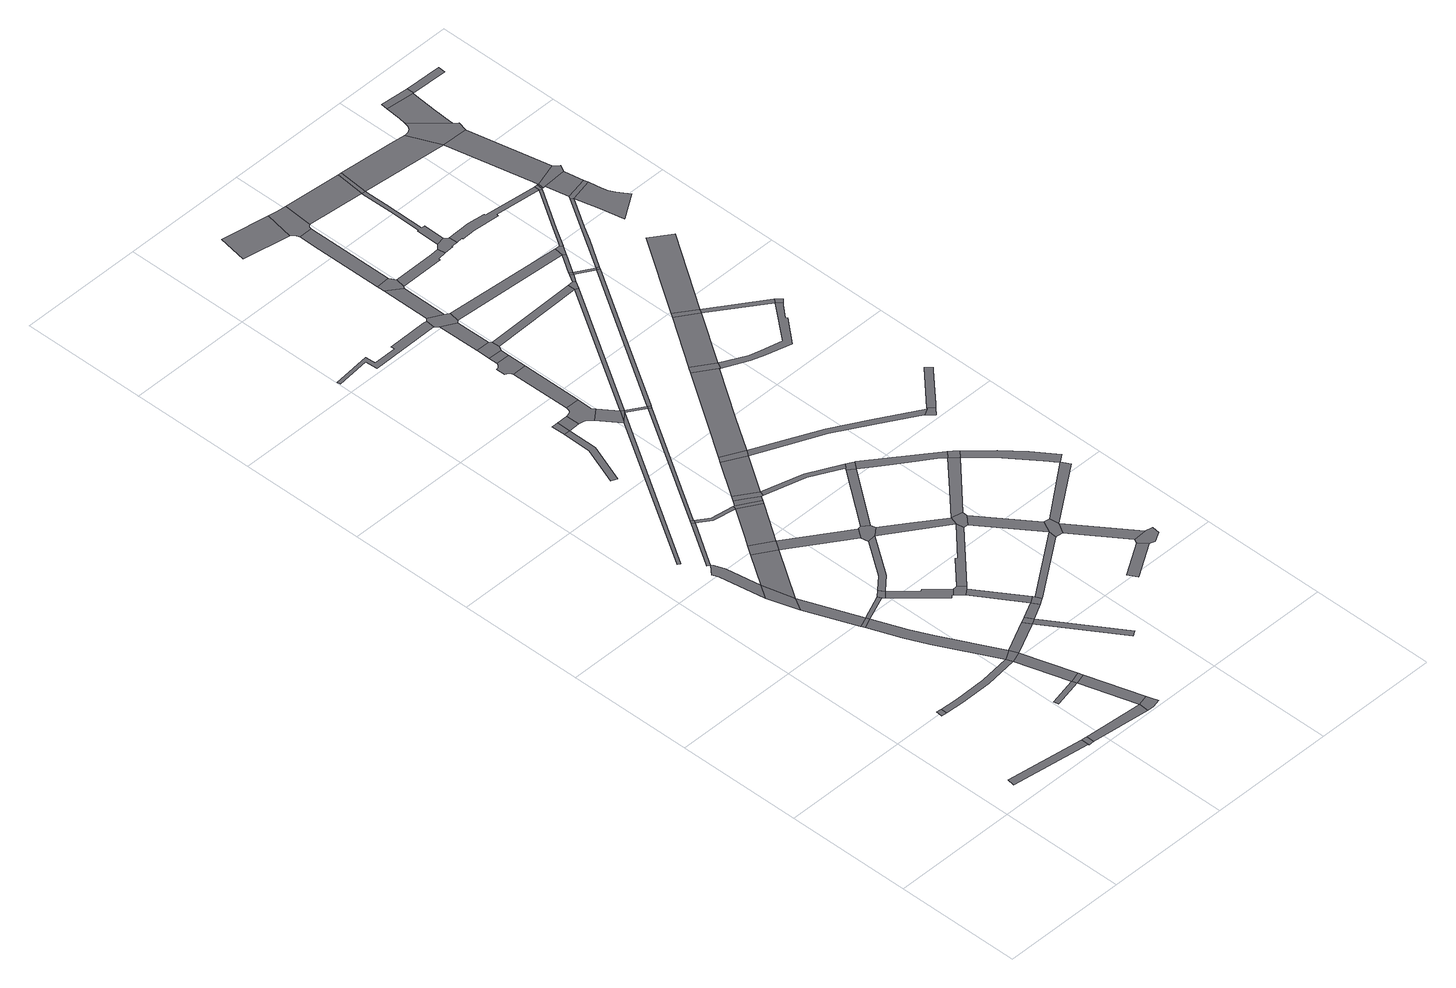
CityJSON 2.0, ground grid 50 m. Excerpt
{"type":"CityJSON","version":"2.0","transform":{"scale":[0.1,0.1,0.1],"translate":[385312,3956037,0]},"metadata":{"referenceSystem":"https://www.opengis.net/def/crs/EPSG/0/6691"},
"CityObjects":{
"road1":{"type":"Road","attributes":{"class":"1040","function":"9020","usage":"9","RoadStructureAttribute.sectionType":"1"},"geometry":[{"type":"MultiSurface","lod":"1","boundaries":[[[0,1,2,3]]]}]},
"road2":{"type":"Road","attributes":{"class":"1040","function":"9020","usage":"9","RoadStructureAttribute.sectionType":"4"},"geometry":[{"type":"MultiSurface","lod":"1","boundaries":[[[4,5,6,7]]]}]},
"road3":{"type":"Road","attributes":{"class":"1040","function":"9020","usage":"9","RoadStructureAttribute.sectionType":"4"},"geometry":[{"type":"MultiSurface","lod":"1","boundaries":[[[3,2,8,9,10,11]]]}]},
"road4":{"type":"Road","attributes":{"class":"1040","function":"9020","usage":"9","RoadStructureAttribute.sectionType":"1"},"geometry":[{"type":"MultiSurface","lod":"1","boundaries":[[[12,13,14,7,6,15,16,17]]]}]},
"road5":{"type":"Road","attributes":{"class":"1040","function":"9020","usage":"9","RoadStructureAttribute.sectionType":"1"},"geometry":[{"type":"MultiSurface","lod":"1","boundaries":[[[10,9,18,19]]]}]},
"road6":{"type":"Road","attributes":{"class":"1040","function":"9020","usage":"9","RoadStructureAttribute.sectionType":"4"},"geometry":[{"type":"MultiSurface","lod":"1","boundaries":[[[20,21,22,23]]]}]},
"road7":{"type":"Road","attributes":{"class":"1040","function":"9020","usage":"9","RoadStructureAttribute.sectionType":"1"},"geometry":[{"type":"MultiSurface","lod":"1","boundaries":[[[24,25,26,21,20,27,28]]]}]},
"road8":{"type":"Road","attributes":{"class":"1040","function":"9020","usage":"9","RoadStructureAttribute.sectionType":"1"},"geometry":[{"type":"MultiSurface","lod":"1","boundaries":[[[23,22,29,30]]]}]},
"road9":{"type":"Road","attributes":{"class":"1040","function":"9020","usage":"9","RoadStructureAttribute.sectionType":"1"},"geometry":[{"type":"MultiSurface","lod":"1","boundaries":[[[31,32,33,34]]]}]},
"road10":{"type":"Road","attributes":{"class":"1040","function":"9020","usage":"9","RoadStructureAttribute.sectionType":"4"},"geometry":[{"type":"MultiSurface","lod":"1","boundaries":[[[30,29,35,36]]]}]},
"road11":{"type":"Road","attributes":{"class":"1040","function":"9020","usage":"9","RoadStructureAttribute.sectionType":"1"},"geometry":[{"type":"MultiSurface","lod":"1","boundaries":[[[36,35,37,38,12,39,40,41]]]}]},
"road12":{"type":"Road","attributes":{"class":"1040","function":"9020","usage":"9","RoadStructureAttribute.sectionType":"4"},"geometry":[{"type":"MultiSurface","lod":"1","boundaries":[[[39,12,17,42]]]}]},
"road13":{"type":"Road","attributes":{"class":"1040","function":"9020","usage":"9","RoadStructureAttribute.sectionType":"1"},"geometry":[{"type":"MultiSurface","lod":"1","boundaries":[[[42,17,31,43]]]}]},
"road14":{"type":"Road","attributes":{"class":"1040","function":"9020","usage":"9","RoadStructureAttribute.sectionType":"4"},"geometry":[{"type":"MultiSurface","lod":"1","boundaries":[[[43,31,34,44]]]}]},
"road15":{"type":"Road","attributes":{"class":"1040","function":"9020","usage":"9","RoadStructureAttribute.sectionType":"4"},"geometry":[{"type":"MultiSurface","lod":"1","boundaries":[[[45,19,18,46,47,48]]]}]},
"road16":{"type":"Road","attributes":{"class":"1040","function":"9020","usage":"9","RoadStructureAttribute.sectionType":"1"},"geometry":[{"type":"MultiSurface","lod":"1","boundaries":[[[44,34,19,45]]]}]},
"road17":{"type":"Road","attributes":{"class":"1040","function":"9020","usage":"9","RoadStructureAttribute.sectionType":"1"},"geometry":[{"type":"MultiSurface","lod":"1","boundaries":[[[49,30,36,50]]]}]},
"road18":{"type":"Road","attributes":{"class":"1040","function":"9020","usage":"9","RoadStructureAttribute.sectionType":"1"},"geometry":[{"type":"MultiSurface","lod":"1","boundaries":[[[51,20,23,52]]]}]},
"road19":{"type":"Road","attributes":{"class":"1040","function":"9020","usage":"9","RoadStructureAttribute.sectionType":"1"},"geometry":[{"type":"MultiSurface","lod":"1","boundaries":[[[53,54,55,24,56,57]]]}]},
"road20":{"type":"Road","attributes":{"class":"1040","function":"9020","usage":"9","RoadStructureAttribute.sectionType":"4"},"geometry":[{"type":"MultiSurface","lod":"1","boundaries":[[[58,59,49,50,60,61]]]}]},
"road21":{"type":"Road","attributes":{"class":"1040","function":"9020","usage":"9","RoadStructureAttribute.sectionType":"1"},"geometry":[{"type":"MultiSurface","lod":"1","boundaries":[[[62,39,42,63,64]]]}]},
"road22":{"type":"Road","attributes":{"class":"1040","function":"9020","usage":"9","RoadStructureAttribute.sectionType":"4"},"geometry":[{"type":"MultiSurface","lod":"1","boundaries":[[[65,51,52,66]]]}]},
"road23":{"type":"Road","attributes":{"class":"1040","function":"9020","usage":"9","RoadStructureAttribute.sectionType":"4"},"geometry":[{"type":"MultiSurface","lod":"1","boundaries":[[[67,53,57,68,69]]]}]},
"road24":{"type":"Road","attributes":{"class":"1040","function":"9020","usage":"9","RoadStructureAttribute.sectionType":"1"},"geometry":[{"type":"MultiSurface","lod":"1","boundaries":[[[61,60,70,71,72,73,74,75]]]}]},
"road25":{"type":"Road","attributes":{"class":"1040","function":"9020","usage":"9","RoadStructureAttribute.sectionType":"1"},"geometry":[{"type":"MultiSurface","lod":"1","boundaries":[[[76,68,57,77,78,79]]]}]},
"road26":{"type":"Road","attributes":{"class":"1040","function":"9020","usage":"9","RoadStructureAttribute.sectionType":"4"},"geometry":[{"type":"MultiSurface","lod":"1","boundaries":[[[80,62,64,81]]]}]},
"road27":{"type":"Road","attributes":{"class":"1040","function":"9020","usage":"9","RoadStructureAttribute.sectionType":"1"},"geometry":[{"type":"MultiSurface","lod":"1","boundaries":[[[78,82,65,66,83,84]]]}]},
"road28":{"type":"Road","attributes":{"class":"1040","function":"9020","usage":"9","RoadStructureAttribute.sectionType":"1"},"geometry":[{"type":"MultiSurface","lod":"1","boundaries":[[[85,86,87,88]]]}]},
"road29":{"type":"Road","attributes":{"class":"1040","function":"9020","usage":"9","RoadStructureAttribute.sectionType":"1"},"geometry":[{"type":"MultiSurface","lod":"1","boundaries":[[[89,90,91,58,61,92]]]}]},
"road30":{"type":"Road","attributes":{"class":"1040","function":"9020","usage":"9","RoadStructureAttribute.sectionType":"4"},"geometry":[{"type":"MultiSurface","lod":"1","boundaries":[[[93,73,72,94,95,96,97]]]}]},
"road31":{"type":"Road","attributes":{"class":"1040","function":"9020","usage":"9","RoadStructureAttribute.sectionType":"1"},"geometry":[{"type":"MultiSurface","lod":"1","boundaries":[[[66,52,98,99]]]}]},
"road32":{"type":"Road","attributes":{"class":"1040","function":"9020","usage":"9","RoadStructureAttribute.sectionType":"1"},"geometry":[{"type":"MultiSurface","lod":"1","boundaries":[[[100,80,81,101]]]}]},
"road33":{"type":"Road","attributes":{"class":"1040","function":"9020","usage":"9","RoadStructureAttribute.sectionType":"1"},"geometry":[{"type":"MultiSurface","lod":"1","boundaries":[[[81,64,102,103]]]}]},
"road34":{"type":"Road","attributes":{"class":"1040","function":"9020","usage":"9","RoadStructureAttribute.sectionType":"1"},"geometry":[{"type":"MultiSurface","lod":"1","boundaries":[[[104,105,106,107,108,109]]]}]},
"road35":{"type":"Road","attributes":{"class":"1040","function":"9020","usage":"9","RoadStructureAttribute.sectionType":"1"},"geometry":[{"type":"MultiSurface","lod":"1","boundaries":[[[96,95,100,110]]]}]},
"road36":{"type":"Road","attributes":{"class":"1040","function":"9020","usage":"9","RoadStructureAttribute.sectionType":"4"},"geometry":[{"type":"MultiSurface","lod":"1","boundaries":[[[111,112,79,78,84,113]]]}]},
"road37":{"type":"Road","attributes":{"class":"1040","function":"9020","usage":"9","RoadStructureAttribute.sectionType":"4"},"geometry":[{"type":"MultiSurface","lod":"1","boundaries":[[[110,100,101,114,115,116]]]}]},
"road38":{"type":"Road","attributes":{"class":"1040","function":"9020","usage":"9","RoadStructureAttribute.sectionType":"1"},"geometry":[{"type":"MultiSurface","lod":"1","boundaries":[[[117,118,112,111,113,119]]]}]},
"road39":{"type":"Road","attributes":{"class":"1040","function":"9020","usage":"9","RoadStructureAttribute.sectionType":"4"},"geometry":[{"type":"MultiSurface","lod":"1","boundaries":[[[120,118,117,119,121,122]]]}]},
"road40":{"type":"Road","attributes":{"class":"1040","function":"9020","usage":"9","RoadStructureAttribute.sectionType":"4"},"geometry":[{"type":"MultiSurface","lod":"1","boundaries":[[[123,124,109,108]]]}]},
"road41":{"type":"Road","attributes":{"class":"1040","function":"9020","usage":"9","RoadStructureAttribute.sectionType":"4"},"geometry":[{"type":"MultiSurface","lod":"1","boundaries":[[[125,99,98,90,89,126,127]]]}]},
"road42":{"type":"Road","attributes":{"class":"1040","function":"9020","usage":"9","RoadStructureAttribute.sectionType":"1"},"geometry":[{"type":"MultiSurface","lod":"1","boundaries":[[[128,67,69,129]]]}]},
"road43":{"type":"Road","attributes":{"class":"1040","function":"9020","usage":"9","RoadStructureAttribute.sectionType":"1"},"geometry":[{"type":"MultiSurface","lod":"1","boundaries":[[[130,131,123,108]]]}]},
"road44":{"type":"Road","attributes":{"class":"1040","function":"9020","usage":"9","RoadStructureAttribute.sectionType":"1"},"geometry":[{"type":"MultiSurface","lod":"1","boundaries":[[[132,133,134,93,97,135]]]}]},
"road45":{"type":"Road","attributes":{"class":"1040","function":"9020","usage":"9","RoadStructureAttribute.sectionType":"1"},"geometry":[{"type":"MultiSurface","lod":"1","boundaries":[[[136,120,122,137]]]}]},
"road46":{"type":"Road","attributes":{"class":"1040","function":"9020","usage":"9","RoadStructureAttribute.sectionType":"1"},"geometry":[{"type":"MultiSurface","lod":"1","boundaries":[[[138,139,140,141,142,143,144,145,146,147,148]]]}]},
"road47":{"type":"Road","attributes":{"class":"1040","function":"9020","usage":"9","RoadStructureAttribute.sectionType":"1"},"geometry":[{"type":"MultiSurface","lod":"1","boundaries":[[[126,89,132,149,150]]]}]},
"road48":{"type":"Road","attributes":{"class":"1040","function":"9020","usage":"9","RoadStructureAttribute.sectionType":"4"},"geometry":[{"type":"MultiSurface","lod":"1","boundaries":[[[151,152,153,154,131,130,155,156,157,158,159,160,161]]]}]},
"road49":{"type":"Road","attributes":{"class":"1040","function":"9020","usage":"9","RoadStructureAttribute.sectionType":"1"},"geometry":[{"type":"MultiSurface","lod":"1","boundaries":[[[159,158,86,162]]]}]},
"road50":{"type":"Road","attributes":{"class":"1040","function":"9020","usage":"9","RoadStructureAttribute.sectionType":"1"},"geometry":[{"type":"MultiSurface","lod":"1","boundaries":[[[163,116,115,164]]]}]},
"road51":{"type":"Road","attributes":{"class":"1040","function":"9020","usage":"9","RoadStructureAttribute.sectionType":"4"},"geometry":[{"type":"MultiSurface","lod":"1","boundaries":[[[165,136,137,166]]]}]},
"road52":{"type":"Road","attributes":{"class":"1040","function":"9020","usage":"9","RoadStructureAttribute.sectionType":"1"},"geometry":[{"type":"MultiSurface","lod":"1","boundaries":[[[167,122,121,168,169,170,171,172]]]}]},
"road53":{"type":"Road","attributes":{"class":"1040","function":"9020","usage":"9","RoadStructureAttribute.sectionType":"1"},"geometry":[{"type":"MultiSurface","lod":"1","boundaries":[[[173,174,125,127,175]]]}]},
"road54":{"type":"Road","attributes":{"class":"1040","function":"9020","usage":"9","RoadStructureAttribute.sectionType":"4"},"geometry":[{"type":"MultiSurface","lod":"1","boundaries":[[[162,86,85,176]]]}]},
"road55":{"type":"Road","attributes":{"class":"1040","function":"9020","usage":"9","RoadStructureAttribute.sectionType":"1"},"geometry":[{"type":"MultiSurface","lod":"1","boundaries":[[[177,178,151,161]]]}]},
"road56":{"type":"Road","attributes":{"class":"1040","function":"9020","usage":"9","RoadStructureAttribute.sectionType":"4"},"geometry":[{"type":"MultiSurface","lod":"1","boundaries":[[[179,180,181,182,183,184,185,186,187,178,177]]]}]},
"road57":{"type":"Road","attributes":{"class":"1040","function":"9020","usage":"9","RoadStructureAttribute.sectionType":"1"},"geometry":[{"type":"MultiSurface","lod":"1","boundaries":[[[176,85,128,188]]]}]},
"road58":{"type":"Road","attributes":{"class":"1040","function":"9020","usage":"9","RoadStructureAttribute.sectionType":"4"},"geometry":[{"type":"MultiSurface","lod":"1","boundaries":[[[149,132,135,189,190,191]]]}]},
"road59":{"type":"Road","attributes":{"class":"1040","function":"9020","usage":"9","RoadStructureAttribute.sectionType":"1"},"geometry":[{"type":"MultiSurface","lod":"1","boundaries":[[[192,180,179,193]]]}]},
"road60":{"type":"Road","attributes":{"class":"1040","function":"9020","usage":"9","RoadStructureAttribute.sectionType":"4"},"geometry":[{"type":"MultiSurface","lod":"1","boundaries":[[[188,128,129,194]]]}]},
"road61":{"type":"Road","attributes":{"class":"1040","function":"9020","usage":"9","RoadStructureAttribute.sectionType":"4"},"geometry":[{"type":"MultiSurface","lod":"1","boundaries":[[[195,192,193,196,197,198]]]}]},
"road62":{"type":"Road","attributes":{"class":"1040","function":"9020","usage":"9","RoadStructureAttribute.sectionType":"1"},"geometry":[{"type":"MultiSurface","lod":"1","boundaries":[[[190,189,163,199]]]}]},
"road63":{"type":"Road","attributes":{"class":"1040","function":"9020","usage":"9","RoadStructureAttribute.sectionType":"1"},"geometry":[{"type":"MultiSurface","lod":"1","boundaries":[[[200,195,198,201]]]}]},
"road64":{"type":"Road","attributes":{"class":"1040","function":"9020","usage":"9","RoadStructureAttribute.sectionType":"4"},"geometry":[{"type":"MultiSurface","lod":"1","boundaries":[[[172,171,173,175,202,203]]]}]},
"road65":{"type":"Road","attributes":{"class":"1040","function":"9020","usage":"9","RoadStructureAttribute.sectionType":"1"},"geometry":[{"type":"MultiSurface","lod":"1","boundaries":[[[204,205,206,207]]]}]},
"road66":{"type":"Road","attributes":{"class":"1040","function":"9020","usage":"9","RoadStructureAttribute.sectionType":"4"},"geometry":[{"type":"MultiSurface","lod":"1","boundaries":[[[208,144,143,200,201,209,210,211]]]}]},
"road67":{"type":"Road","attributes":{"class":"1040","function":"9020","usage":"9","RoadStructureAttribute.sectionType":"4"},"geometry":[{"type":"MultiSurface","lod":"1","boundaries":[[[199,163,164,212,213,214]]]}]},
"road68":{"type":"Road","attributes":{"class":"1040","function":"9020","usage":"9","RoadStructureAttribute.sectionType":"1"},"geometry":[{"type":"MultiSurface","lod":"1","boundaries":[[[215,216,217,165,166,218]]]}]},
"road69":{"type":"Road","attributes":{"class":"1040","function":"9020","usage":"9","RoadStructureAttribute.sectionType":"1"},"geometry":[{"type":"MultiSurface","lod":"1","boundaries":[[[219,208,211,220]]]}]},
"road70":{"type":"Road","attributes":{"class":"1040","function":"9020","usage":"9","RoadStructureAttribute.sectionType":"1"},"geometry":[{"type":"MultiSurface","lod":"1","boundaries":[[[221,222,149,191,223]]]}]},
"road71":{"type":"Road","attributes":{"class":"1040","function":"9020","usage":"9","RoadStructureAttribute.sectionType":"1"},"geometry":[{"type":"MultiSurface","lod":"1","boundaries":[[[213,212,224,225,226]]]}]},
"road72":{"type":"Road","attributes":{"class":"1040","function":"9020","usage":"9","RoadStructureAttribute.sectionType":"4"},"geometry":[{"type":"MultiSurface","lod":"1","boundaries":[[[227,228,219,220,229,230]]]}]},
"road73":{"type":"Road","attributes":{"class":"1040","function":"9020","usage":"9","RoadStructureAttribute.sectionType":"1"},"geometry":[{"type":"MultiSurface","lod":"1","boundaries":[[[202,175,231,232,233,234,221,235,236]]]}]},
"road74":{"type":"Road","attributes":{"class":"1040","function":"9020","usage":"9","RoadStructureAttribute.sectionType":"1"},"geometry":[{"type":"MultiSurface","lod":"1","boundaries":[[[237,238,239,240,241]]]}]},
"road75":{"type":"Road","attributes":{"class":"1040","function":"9020","usage":"9","RoadStructureAttribute.sectionType":"1"},"geometry":[{"type":"MultiSurface","lod":"1","boundaries":[[[166,137,242,243,244,245,246,247,248,249,250]]]}]},
"road76":{"type":"Road","attributes":{"class":"1040","function":"9020","usage":"9","RoadStructureAttribute.sectionType":"1"},"geometry":[{"type":"MultiSurface","lod":"1","boundaries":[[[251,162,176,252]]]}]},
"road77":{"type":"Road","attributes":{"class":"1040","function":"9020","usage":"9","RoadStructureAttribute.sectionType":"4"},"geometry":[{"type":"MultiSurface","lod":"1","boundaries":[[[225,224,204,207,253,254,255]]]}]},
"road78":{"type":"Road","attributes":{"class":"1040","function":"9020","usage":"9","RoadStructureAttribute.sectionType":"1"},"geometry":[{"type":"MultiSurface","lod":"1","boundaries":[[[256,257,258,228,227,259]]]}]},
"road79":{"type":"Road","attributes":{"class":"1040","function":"9020","usage":"9","RoadStructureAttribute.sectionType":"1"},"geometry":[{"type":"MultiSurface","lod":"1","boundaries":[[[260,197,196,251]]]}]},
"road80":{"type":"Road","attributes":{"class":"1040","function":"9020","usage":"9","RoadStructureAttribute.sectionType":"1"},"geometry":[{"type":"MultiSurface","lod":"1","boundaries":[[[261,214,213,262]]]}]},
"road81":{"type":"Road","attributes":{"class":"1040","function":"9020","usage":"9","RoadStructureAttribute.sectionType":"4"},"geometry":[{"type":"MultiSurface","lod":"1","boundaries":[[[235,221,223,263,264]]]}]},
"road82":{"type":"Road","attributes":{"class":"1040","function":"9020","usage":"9","RoadStructureAttribute.sectionType":"4"},"geometry":[{"type":"MultiSurface","lod":"1","boundaries":[[[265,216,215,266,267]]]}]},
"road83":{"type":"Road","attributes":{"class":"1040","function":"9020","usage":"9","RoadStructureAttribute.sectionType":"1"},"geometry":[{"type":"MultiSurface","lod":"1","boundaries":[[[268,188,194,269,270]]]}]},
"road84":{"type":"Road","attributes":{"class":"1040","function":"9020","usage":"9","RoadStructureAttribute.sectionType":"1"},"geometry":[{"type":"MultiSurface","lod":"1","boundaries":[[[271,272,230,229,273,274,275]]]}]},
"road85":{"type":"Road","attributes":{"class":"1040","function":"9020","usage":"9","RoadStructureAttribute.sectionType":"4"},"geometry":[{"type":"MultiSurface","lod":"1","boundaries":[[[276,277,278,279,280,281,282,241,240,283,284,285,257,256]]]}]},
"road86":{"type":"Road","attributes":{"class":"1040","function":"9020","usage":"9","RoadStructureAttribute.sectionType":"1"},"geometry":[{"type":"MultiSurface","lod":"1","boundaries":[[[210,209,286,287]]]}]},
"road87":{"type":"Road","attributes":{"class":"1040","function":"9020","usage":"9","RoadStructureAttribute.sectionType":"1"},"geometry":[{"type":"MultiSurface","lod":"1","boundaries":[[[263,223,288,289,290,291,292,293,294,295,261,296,297,298]]]}]},
"road88":{"type":"Road","attributes":{"class":"1040","function":"9020","usage":"9","RoadStructureAttribute.sectionType":"1"},"geometry":[{"type":"MultiSurface","lod":"1","boundaries":[[[299,300,265,267,301]]]}]},
"road89":{"type":"Road","attributes":{"class":"1040","function":"9020","usage":"9","RoadStructureAttribute.sectionType":"4"},"geometry":[{"type":"MultiSurface","lod":"1","boundaries":[[[302,247,246,303,304]]]}]},
"road90":{"type":"Road","attributes":{"class":"1040","function":"9020","usage":"9","RoadStructureAttribute.sectionType":"4"},"geometry":[{"type":"MultiSurface","lod":"1","boundaries":[[[305,306,271,275,307,308,309,310]]]}]},
"road91":{"type":"Road","attributes":{"class":"1040","function":"9020","usage":"9","RoadStructureAttribute.sectionType":"1"},"geometry":[{"type":"MultiSurface","lod":"1","boundaries":[[[281,280,311,312]]]}]},
"road92":{"type":"Road","attributes":{"class":"1040","function":"9020","usage":"9","RoadStructureAttribute.sectionType":"4"},"geometry":[{"type":"MultiSurface","lod":"1","boundaries":[[[313,260,251,252,314]]]}]},
"road93":{"type":"Road","attributes":{"class":"1040","function":"9020","usage":"9","RoadStructureAttribute.sectionType":"1"},"geometry":[{"type":"MultiSurface","lod":"1","boundaries":[[[315,313,314,316]]]}]},
"road94":{"type":"Road","attributes":{"class":"1040","function":"9020","usage":"9","RoadStructureAttribute.sectionType":"1"},"geometry":[{"type":"MultiSurface","lod":"1","boundaries":[[[266,317,318,319,320,321,322,323,324,325,326,327,267]]]}]},
"road95":{"type":"Road","attributes":{"class":"1040","function":"9020","usage":"9","RoadStructureAttribute.sectionType":"1"},"geometry":[{"type":"MultiSurface","lod":"1","boundaries":[[[328,329,330,331,332,333,306,305,334,335,336,337]]]}]},
"road96":{"type":"Road","attributes":{"class":"1040","function":"9020","usage":"9","RoadStructureAttribute.sectionType":"4"},"geometry":[{"type":"MultiSurface","lod":"1","boundaries":[[[338,299,301,339]]]}]},
"road97":{"type":"Road","attributes":{"class":"1040","function":"9020","usage":"9","RoadStructureAttribute.sectionType":"4"},"geometry":[{"type":"MultiSurface","lod":"1","boundaries":[[[340,315,316,341]]]}]},
"road98":{"type":"Road","attributes":{"class":"1040","function":"9020","usage":"9","RoadStructureAttribute.sectionType":"1"},"geometry":[{"type":"MultiSurface","lod":"1","boundaries":[[[341,316,268,342]]]}]},
"road99":{"type":"Road","attributes":{"class":"1040","function":"9020","usage":"9","RoadStructureAttribute.sectionType":"1"},"geometry":[{"type":"MultiSurface","lod":"1","boundaries":[[[286,340,341,343]]]}]},
"road100":{"type":"Road","attributes":{"class":"1040","function":"9020","usage":"9","RoadStructureAttribute.sectionType":"1"},"geometry":[{"type":"MultiSurface","lod":"1","boundaries":[[[344,345,346,302,304,347,348]]]}]},
"road101":{"type":"Road","attributes":{"class":"1040","function":"9020","usage":"9","RoadStructureAttribute.sectionType":"4"},"geometry":[{"type":"MultiSurface","lod":"1","boundaries":[[[342,268,270,349]]]}]},
"road102":{"type":"Road","attributes":{"class":"1040","function":"9020","usage":"9","RoadStructureAttribute.sectionType":"4"},"geometry":[{"type":"MultiSurface","lod":"1","boundaries":[[[350,312,311,329,328]]]}]},
"road103":{"type":"Road","attributes":{"class":"1040","function":"9020","usage":"9","RoadStructureAttribute.sectionType":"4"},"geometry":[{"type":"MultiSurface","lod":"1","boundaries":[[[351,352,353,287,286,343,354]]]}]},
"road104":{"type":"Road","attributes":{"class":"1040","function":"9020","usage":"9","RoadStructureAttribute.sectionType":"1"},"geometry":[{"type":"MultiSurface","lod":"1","boundaries":[[[339,301,324,355]]]}]},
"road105":{"type":"Road","attributes":{"class":"1040","function":"9020","usage":"9","RoadStructureAttribute.sectionType":"1"},"geometry":[{"type":"MultiSurface","lod":"1","boundaries":[[[356,357,358,310,309,359,360,361,362,363,364,365]]]}]},
"road106":{"type":"Road","attributes":{"class":"1040","function":"9020","usage":"9","RoadStructureAttribute.sectionType":"1"},"geometry":[{"type":"MultiSurface","lod":"1","boundaries":[[[366,367,338,339]]]}]},
"road107":{"type":"Road","attributes":{"class":"1040","function":"9020","usage":"9","RoadStructureAttribute.sectionType":"4"},"geometry":[{"type":"MultiSurface","lod":"1","boundaries":[[[355,324,323,368,369]]]}]},
"road108":{"type":"Road","attributes":{"class":"1040","function":"9020","usage":"9","RoadStructureAttribute.sectionType":"1"},"geometry":[{"type":"MultiSurface","lod":"1","boundaries":[[[370,371,342,349,372,373,374]]]}]},
"road109":{"type":"Road","attributes":{"class":"1040","function":"9020","usage":"9","RoadStructureAttribute.sectionType":"1"},"geometry":[{"type":"MultiSurface","lod":"1","boundaries":[[[375,364,376,377,353,352,378]]]}]},
"road110":{"type":"Road","attributes":{"class":"1040","function":"9020","usage":"9","RoadStructureAttribute.sectionType":"1"},"geometry":[{"type":"MultiSurface","lod":"1","boundaries":[[[379,380,350,328,381]]]}]},
"road111":{"type":"Road","attributes":{"class":"1040","function":"9020","usage":"9","RoadStructureAttribute.sectionType":"4"},"geometry":[{"type":"MultiSurface","lod":"1","boundaries":[[[382,365,364,375,383]]]}]},
"road112":{"type":"Road","attributes":{"class":"1040","function":"9020","usage":"9","RoadStructureAttribute.sectionType":"1"},"geometry":[{"type":"MultiSurface","lod":"1","boundaries":[[[382,383,384,385]]]}]},
"road113":{"type":"Road","attributes":{"class":"1040","function":"9020","usage":"9","RoadStructureAttribute.sectionType":"4"},"geometry":[{"type":"MultiSurface","lod":"1","boundaries":[[[386,387,370,374,388]]]}]},
"road114":{"type":"Road","attributes":{"class":"1040","function":"9020","usage":"9","RoadStructureAttribute.sectionType":"1"},"geometry":[{"type":"MultiSurface","lod":"1","boundaries":[[[389,390,391,388,374,392,393,394,395]]]}]},
"road115":{"type":"Road","attributes":{"class":"1040","function":"9020","usage":"9","RoadStructureAttribute.sectionType":"1"},"geometry":[{"type":"MultiSurface","lod":"1","boundaries":[[[396,397,398,387,386]]]}]},
"road116":{"type":"Road","attributes":{"class":"1040","function":"9020","usage":"9","RoadStructureAttribute.sectionType":"4"},"geometry":[{"type":"MultiSurface","lod":"1","boundaries":[[[399,400,385,384,397,396]]]}]},
"road117":{"type":"Road","attributes":{"class":"1040","function":"9020","usage":"9","RoadStructureAttribute.sectionType":"1"},"geometry":[{"type":"MultiSurface","lod":"1","boundaries":[[[381,401,385,400,402]]]}]},
"road118":{"type":"Road","attributes":{"class":"1040","function":"9020","usage":"9","RoadStructureAttribute.sectionType":"4"},"geometry":[{"type":"MultiSurface","lod":"1","boundaries":[[[403,404,405,406,407,408,409,410,379,381,402,411]]]}]},
"road119":{"type":"Road","attributes":{"class":"1040","function":"9020","usage":"9","RoadStructureAttribute.sectionType":"1"},"geometry":[{"type":"MultiSurface","lod":"1","boundaries":[[[412,413,414,415,416,404,403,417]]]}]},
"road120":{"type":"Road","attributes":{"class":"1040","function":"9020","usage":"9","RoadStructureAttribute.sectionType":"4"},"geometry":[{"type":"MultiSurface","lod":"1","boundaries":[[[418,415,414,419,420]]]}]},
"road121":{"type":"Road","attributes":{"class":"1040","function":"9020","usage":"9","RoadStructureAttribute.sectionType":"1"},"geometry":[{"type":"MultiSurface","lod":"1","boundaries":[[[419,421,422,420]]]}]}
},
"vertices":[
[127,113,0],[122,83,0],[436,40,0],[437,72,0],
[204,514,0],[203,489,0],[223,487,0],[224,512,0],
[436,36,0],[458,37,0],[459,69,0],[455,69,0],
[548,524,0],[424,509,0],[294,508,0],[294,483,0],[425,484,0],[558,500,0],
[693,11,0],[696,51,0],
[252,1362,0],[215,1308,0],[254,1186,0],[283,1237,0],
[207,1552,0],[176,1517,0],[186,1493,0],[230,1504,0],[214,1544,0],
[334,985,0],[376,1002,0],
[622,292,0],[508,267,0],[512,248,0],[628,273,0],
[340,971,0],[381,988,0],
[390,846,0],[429,758,0],[587,547,0],[470,777,0],[431,863,0],
[601,514,0],
[665,305,0],
[671,286,0],
[739,62,0],[717,9,0],[752,18,0],[744,46,0],
[476,1044,0],[483,1031,0],
[337,1491,0],[418,1439,0],
[311,1740,0],[201,1566,0],[196,1559,0],[216,1566,0],[322,1732,0],
[501,1065,0],[478,1045,0],[491,1022,0],[515,1044,0],
[717,611,0],[729,577,0],[735,580,0],
[362,1528,0],[443,1477,0],
[318,1751,0],[329,1744,0],[328,1745,0],
[644,862,0],[655,872,0],[658,869,0],[677,886,0],[604,962,0],[598,958,0],
[379,1710,0],[373,1696,0],[465,1681,0],[468,1695,0],
[740,622,0],[757,592,0],
[386,1564,0],[502,1563,0],[550,1633,0],
[554,2274,0],[517,2240,0],[135,1636,0],[145,1629,0],
[687,1256,0],[653,1252,0],[555,1112,0],[574,1095,0],
[696,889,0],[681,845,0],[686,838,0],[710,856,0],[719,865,0],
[648,1283,0],[674,1320,0],
[806,655,0],[822,627,0],
[924,297,0],[945,310,0],
[337,2230,0],[279,2076,0],[303,2067,0],[362,2226,0],[363,2344,0],[338,2344,0],
[832,672,0],
[511,1673,0],[474,1694,0],[558,1646,0],
[843,639,0],[849,643,0],[837,664,0],
[530,1687,0],[487,1714,0],[569,1663,0],
[500,1733,0],[577,1661,0],[581,1680,0],
[363,2400,0],[338,2400,0],
[689,1322,0],[720,1283,0],[715,1302,0],
[622,2230,0],[632,2224,0],
[408,2345,0],[407,2400,0],
[915,1100,0],[797,980,0],[792,986,0],[920,1070,0],
[595,1875,0],[682,1831,0],
[158,3083,0],[4,3067,0],[6,3053,0],[141,3068,0],[144,3018,0],[421,3021,0],[425,3058,0],[412,3058,0],[253,3057,0],[253,3042,0],[160,3041,0],
[926,1132,0],[815,1214,0],
[437,2428,0],[433,2414,0],[430,2408,0],[424,2404,0],[425,2343,0],[434,2340,0],[441,2336,0],[456,2321,0],[499,2355,0],[492,2365,0],[492,2427,0],
[549,2290,0],
[1100,849,0],[1097,817,0],
[609,1896,0],[697,1852,0],
[746,1635,0],[739,1617,0],[805,1583,0],[852,1558,0],[861,1553,0],[874,1569,0],
[857,1547,0],[856,1546,0],[883,1527,0],
[560,2282,0],
[491,2669,0],[436,2669,0],
[491,2746,0],[436,2746,0],[433,2738,0],[429,2733,0],[423,2729,0],[414,2726,0],[415,2692,0],[429,2684,0],[432,2679,0],
[627,2239,0],
[940,1069,0],[971,1103,0],[972,1123,0],
[436,2781,0],[491,2780,0],
[637,2232,0],
[436,2838,0],[501,2797,0],[499,2828,0],[491,2837,0],
[1122,896,0],
[435,3007,0],[490,2978,0],
[905,1553,0],[896,1558,0],
[1261,600,0],[1124,517,0],[1145,482,0],[1287,569,0],
[435,3066,0],[499,2986,0],[507,3027,0],[490,3038,0],
[1127,813,0],[1152,855,0],[1147,891,0],
[926,2193,0],[845,2247,0],[707,2042,0],[789,1990,0],
[435,3261,0],[490,3223,0],
[1131,1343,0],[1022,1230,0],[1161,1315,0],
[1270,618,0],[1323,620,0],[1323,621,0],
[489,3295,0],[434,3291,0],[497,3231,0],[503,3269,0],
[929,1492,0],[984,1452,0],[1054,1401,0],[1115,1359,0],[1152,1365,0],[908,1552,0],
[280,3821,0],[248,3827,0],[227,3709,0],[415,3675,0],[436,3794,0],
[806,1775,0],[944,1712,0],[1082,1632,0],[1213,1554,0],[1232,1543,0],[1257,1557,0],[1095,1654,0],[955,1734,0],[816,1798,0],
[877,2808,0],[889,2802,0],
[1309,563,0],[1348,583,0],[1352,615,0],
[489,3647,0],[434,3646,0],[434,3558,0],[489,3557,0],
[876,2838,0],
[1373,1058,0],[1393,1025,0],
[1183,1337,0],[1168,1353,0],
[861,2271,0],[930,2191,0],[942,2217,0],
[996,2822,0],[857,2579,0],[1007,2816,0],
[706,3273,0],[673,3271,0],[673,3231,0],[674,3239,0],[709,3242,0],
[489,3650,0],[491,3658,0],[492,3660,0],[495,3662,0],[501,3664,0],[511,3784,0],[472,3787,0],[424,3670,0],[428,3665,0],[430,3658,0],
[971,2955,0],[975,2992,0],
[1186,1288,0],[1231,1239,0],[1241,1229,0],[1268,1193,0],[1340,1102,0],[1352,1086,0],[1361,1073,0],[1370,1063,0],[1405,1080,0],[1339,1170,0],[1270,1248,0],
[1000,2478,0],[862,2272,0],[1081,2424,0],
[1261,1562,0],[1257,1516,0],[1281,1539,0],
[757,3297,0],[722,3290,0],[749,3245,0],[748,3249,0],[775,3250,0],[773,3284,0],
[730,3644,0],[741,3763,0],
[897,2838,0],[908,2833,0],
[916,2869,0],[927,2862,0],
[1027,2145,0],[1081,2128,0],[1181,2101,0],[1261,2199,0],[1255,2205,0],[1299,2254,0],[1305,2260,0],[1286,2279,0],[1170,2134,0],[1086,2153,0],[1041,2167,0],
[745,3642,0],[730,3642,0],[731,3551,0],[731,3497,0],[729,3383,0],[724,3383,0],[759,3383,0],[744,3383,0],[746,3497,0],[746,3550,0],
[1011,2494,0],[1092,2440,0],
[921,2878,0],[932,2871,0],
[1002,2830,0],
[981,2947,0],
[1410,1673,0],[1418,1681,0],[1398,1704,0],[1294,1553,0],[1360,1622,0],
[1012,2824,0],
[756,3762,0],
[1002,2980,0],[1004,2983,0],[994,2990,0],[983,2951,0],
[1298,2295,0],
[936,3273,0],[936,3279,0],[866,3287,0],[801,3252,0],[801,3247,0],[856,3250,0],[962,3239,0],[964,3248,0],[1147,3228,0],[1149,3250,0],
[1303,2754,0],[1222,2808,0],
[1320,2274,0],[1306,2289,0],
[1188,3124,0],[1111,3003,0],[1085,2938,0],[1120,2995,0],[1198,3117,0],
[1156,3223,0],[1044,3065,0],[1001,2998,0],[1051,3058,0],
[1034,3736,0],[963,3743,0],[1090,3611,0],
[1161,3249,0],[1158,3227,0],
[1164,3226,0],[1167,3248,0],
[1284,3154,0],[1194,3134,0],[1288,3138,0],
[1315,3038,0],[1303,3061,0],[1298,3086,0],[1211,3060,0],[1220,3021,0],[1241,2926,0],[1345,2991,0],
[1269,3232,0],[1174,3225,0],[1175,3220,0],
[1283,3259,0],[1262,3278,0],
[1162,3269,0],[1193,3607,0],
[1187,3660,0],[1078,3778,0],[1074,3760,0],[1071,3752,0],[1066,3746,0],[1059,3742,0],[1050,3738,0],[1041,3736,0],[1203,3647,0],
[1193,3754,0],[1201,3841,0],[1202,3857,0],[1088,3867,0],[1082,3805,0],[1187,3671,0],
[1091,3896,0],[1204,3857,0],[1205,3887,0],
[1351,3853,0],[1352,3883,0]
]}
